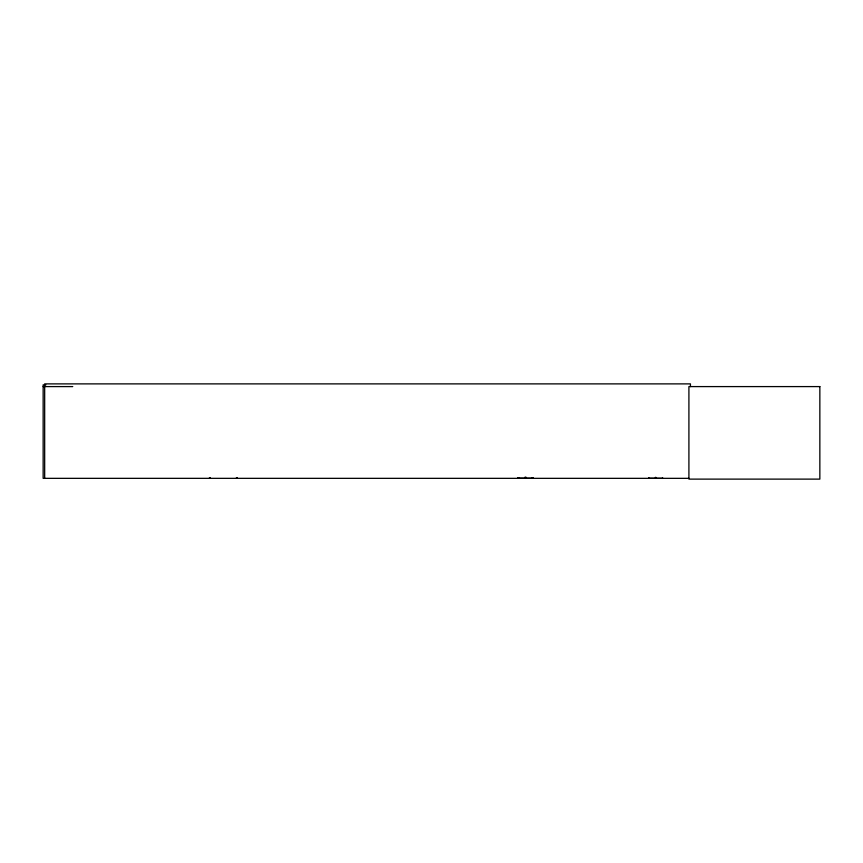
<?xml version="1.0" encoding="UTF-8"?>
<svg xmlns="http://www.w3.org/2000/svg" width="863" height="863" viewBox="0 0 863 863"><rect width="100%" height="100%" fill="white"/><g stroke="black" fill="none" stroke-linecap="round" stroke-linejoin="round"><path stroke-width="1.29" d="M518.695 478.307L518.706 477.573M532.568 478.307L532.59 477.573M45.847 384.855L43.15 384.855L43.15 478.339L689.084 478.339M43.15 386.592L72.751 386.592M517.983 478.145L532.881 478.221M519.008 478.242L519.008 477.573M690.432 386.592L690.432 383.884L44.671 383.884L44.671 478.339M662.568 477.573L662.568 478.339L648.696 478.242L648.696 477.573M655.88 477.379L655.88 478.339M655.395 477.379L655.395 478.339M532.881 477.573L532.892 478.339M531.856 477.573L531.856 478.339M526.15 477.379L526.15 478.339M525.923 477.379L525.923 478.339M525.664 477.379L525.664 478.339M525.438 477.379L525.438 478.339M525.157 477.379L525.157 478.339M524.672 477.379L524.672 478.339M517.983 477.573L517.983 478.339M237.239 477.573L237.239 478.339M236.473 477.573L236.473 478.339M210.248 477.573L210.248 478.339M209.482 477.573L209.482 478.339M819.85 386.592L688.911 386.592L688.911 479.116L819.85 479.116L819.85 386.592"/></g></svg>
